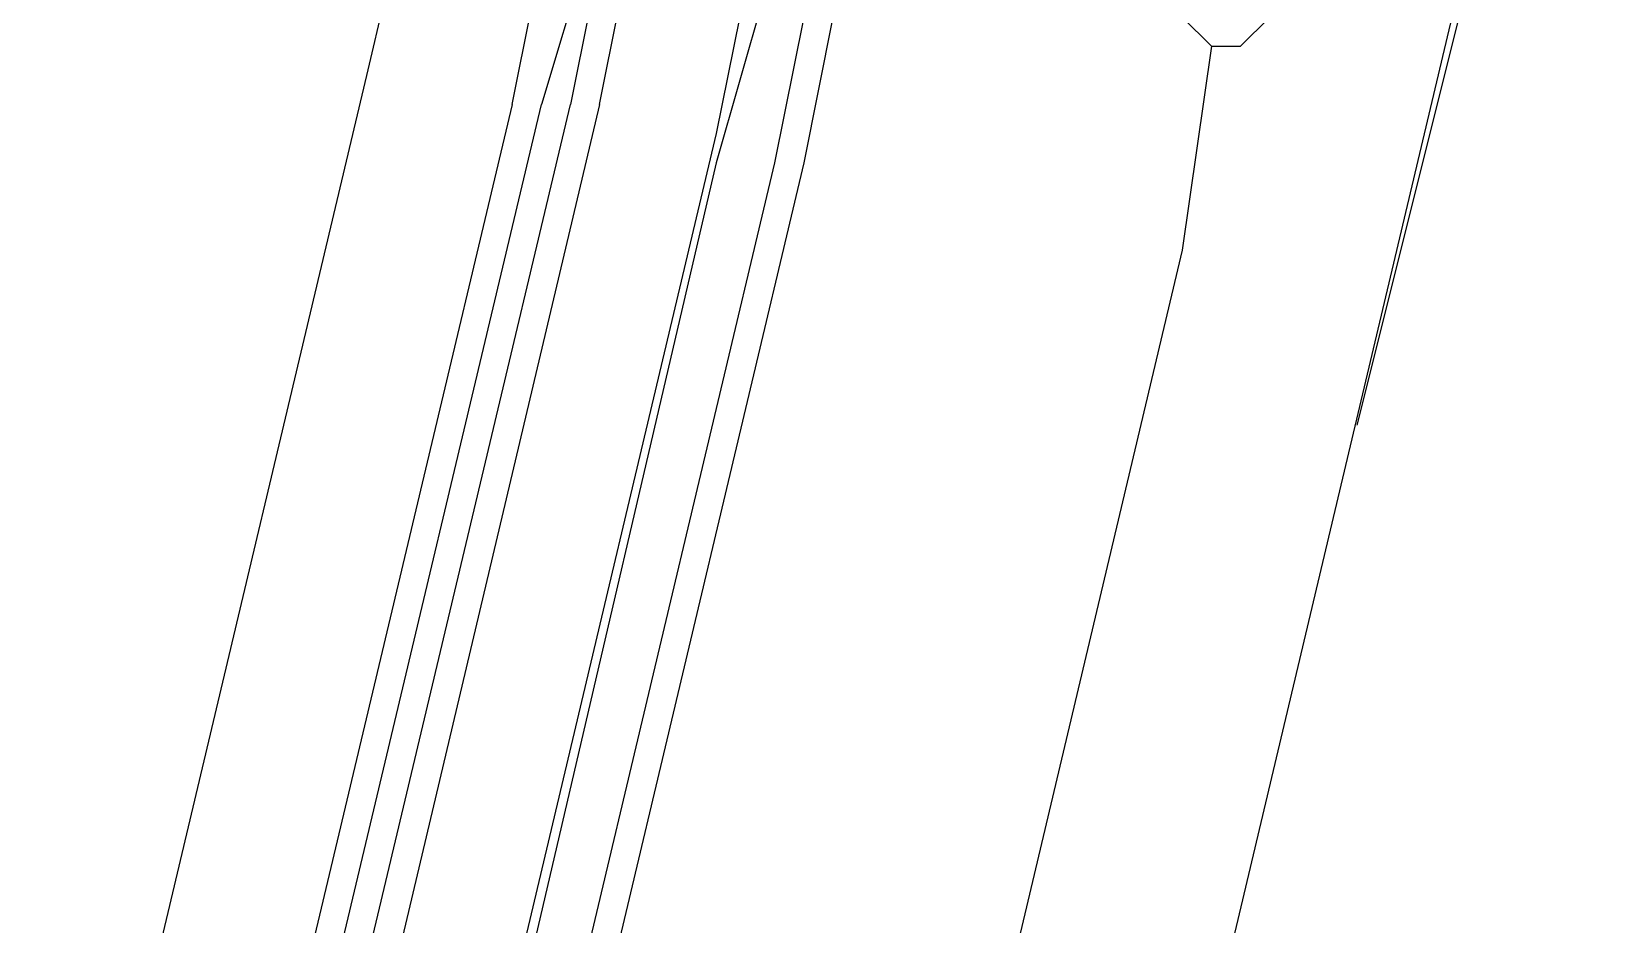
# Model space of a CAD drawing. Header units: feet. Extents: x -84 to 198, y -22 to 181.
# Drawn here: x 34.673 to 35.4, y 89.816 to 90.224 of the extents above; entities that cross this region are included whole.
import ezdxf

# ---------------------------------------------------------------- set-up
doc = ezdxf.new("R2010")
doc.units = ezdxf.units.FT
doc.layers.add('A-LINEA', color=7, linetype='CONTINUOUS')

msp = doc.modelspace()

# ---------------------------------------------------------------- linework, layer by layer
at = {"layer": 'A-LINEA'}
for p, q in [((34.8267, 90.2044), (34.92, 90.6044)), ((35.28, 90.0444), (35.4, 90.5244)), ((33.6267, 83.0711), (35.3867, 90.4978)), ((35.04, 90.3511), (34.9867, 90.1644)), ((35.0267, 90.2311), (35.0133, 90.1644)), ((35.04, 90.2311), (35.0267, 90.1644)), ((35.2133, 90.2178), (35.2, 90.1244)), ((34.0667, 87.0044), (34.8267, 90.2044)), ((34.9867, 90.1778), (34.2267, 86.9778)), ((34.9867, 90.1644), (34.24, 86.9644)), ((35.0133, 90.1644), (34.2533, 86.9644)), ((35.0267, 90.1644), (34.2667, 86.9644)), ((35.2, 90.1244), (34.44, 86.9244))]:
    msp.add_line(p, q, dxfattribs=at)
for points in [[(34.8933, 90.1911), (34.92, 90.3244), (34.9333, 90.3244), (34.9467, 90.3244), (34.9067, 90.1911)], [(34.9333, 90.1911), (34.96, 90.3244), (34.9467, 90.3244), (34.92, 90.1911)], [(34.9867, 90.2578), (34.9867, 90.2444), (35, 90.2444), (34.9867, 90.1778)], [(35.1867, 90.2444), (35.2133, 90.2178), (35.2267, 90.2178), (35.24, 90.2311)], [(34.8933, 90.1911), (34.12, 86.9378), (34.1333, 86.9244), (34.1333, 86.9378), (34.9067, 90.1911)], [(34.9333, 90.1911), (34.16, 86.9244), (34.1467, 86.9244), (34.1467, 86.9378), (34.92, 90.1911)]]:
    msp.add_lwpolyline(points, dxfattribs=at)

doc.saveas('drawing.dxf')
